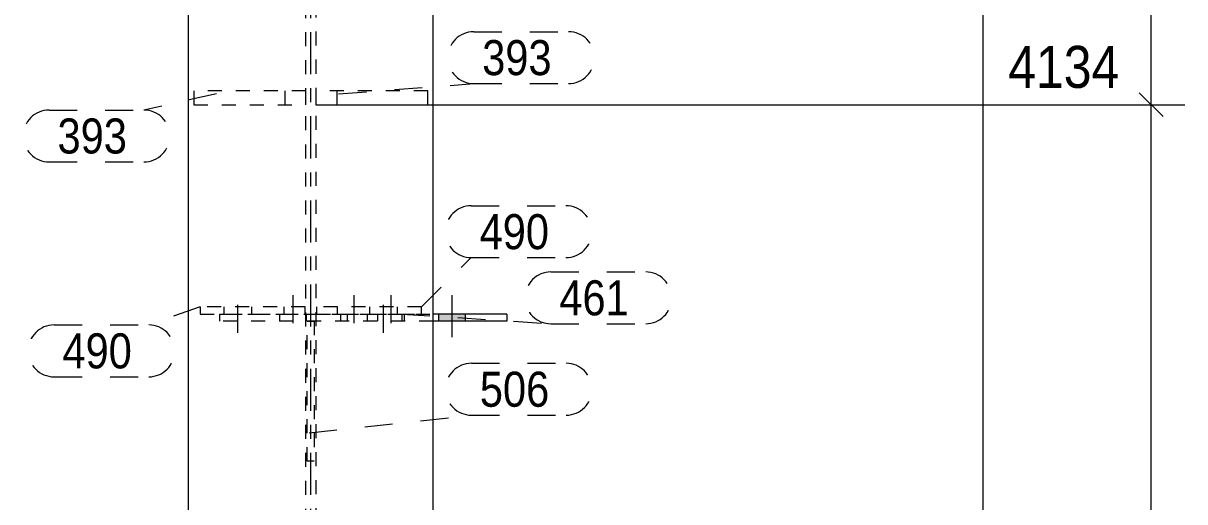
# Model space of a CAD drawing. Header units: millimetres. Extents: x 2 to 825, y 1 to 579.
# Drawn here: x 80.2 to 163.1, y 425.2 to 459.3 of the extents above; entities that cross this region are included whole.
import ezdxf

# ---------------------------------------------------------------- set-up
doc = ezdxf.new("R2010")
doc.units = ezdxf.units.MM
for name, pattern in [('XKITLINE00', [0]), ('XKITLINE01', [4, 1, -1, 1, -1]), ('XKITLINE02', [4, 2, -2]), ('XKITLINE03', [6, 3, -1, 1, -1])]:
    doc.linetypes.add(name, pattern=pattern)
for name, color, linetype, lineweight in [('Bolt', 3, 'Continuous', 0), ('Dimensions', 7, 'Continuous', 0), ('Part', 2, 'Continuous', 0), ('PartMark', 7, 'Continuous', 0)]:
    doc.layers.add(name, color=color, linetype=linetype, lineweight=lineweight)
doc.styles.add('ARIAL', font='ARIAL.TTF')

# ---------------------------------------------------------------- blocks, each defined once
blk = doc.blocks.new('*A40')
at = {"layer": 'Bolt', "color": 3, "linetype": 'XKITLINE02', "lineweight": 0}
for p, q in [((95.496, 437.245), (95.496, 440.245)), ((94.514, 438.595), (94.514, 439.095)), ((96.479, 438.595), (96.479, 439.095))]:
    blk.add_line(p, q, dxfattribs=at)
blk = doc.blocks.new('*A41')
at = {"layer": 'Bolt', "color": 3, "linetype": 'XKITLINE02', "lineweight": 0}
for p, q in [((105.896, 437.245), (105.896, 440.245)), ((104.914, 438.595), (104.914, 439.095)), ((106.879, 438.595), (106.879, 439.095))]:
    blk.add_line(p, q, dxfattribs=at)
blk = doc.blocks.new('*A42')
at = {"layer": 'Bolt'}
blk.add_hatch(color=3, dxfattribs=at).paths.add_polyline_path([(111.722, 438.595), (111.722, 438.095), (109.82, 438.095), (109.82, 438.595)], flags=17)
at = {"layer": 'Bolt', "color": 3, "linetype": 'XKITLINE02', "lineweight": 0}
for p, q in [((99.418, 439.935), (99.418, 436.935)), ((103.767, 439.935), (103.767, 436.935)), ((106.421, 439.935), (106.421, 436.935)), ((98.466, 438.595), (98.466, 438.095)), ((100.369, 438.595), (100.369, 438.095)), ((102.816, 438.595), (102.816, 438.095)), ((104.718, 438.595), (104.718, 438.095)), ((105.47, 438.595), (105.47, 438.095)), ((107.372, 438.595), (107.372, 438.095))]:
    blk.add_line(p, q, dxfattribs=at)
at = {"layer": 'Bolt', "color": 3, "linetype": 'XKITLINE00', "lineweight": 0}
for p, q in [((110.771, 439.935), (110.771, 436.935)), ((109.82, 438.595), (109.82, 438.095)), ((111.722, 438.595), (111.722, 438.095))]:
    blk.add_line(p, q, dxfattribs=at)
blk = doc.blocks.new('*A45')
at = {"layer": 'Part', "color": 7, "linetype": 'XKITLINE03', "lineweight": 0}
blk.add_line((100.696, 269.695), (100.696, 531.005), dxfattribs=at)
at = {"layer": 'Part', "color": 2, "linetype": 'XKITLINE00', "lineweight": 0}
for p, q in [((91.946, 522.851), (91.946, 269.695)), ((109.446, 269.695), (109.446, 522.851))]:
    blk.add_line(p, q, dxfattribs=at)
at = {"layer": 'Part', "color": 7, "linetype": 'XKITLINE01', "lineweight": 0}
for p, q in [((100.346, 269.695), (100.346, 522.735)), ((101.046, 522.735), (101.046, 269.695))]:
    blk.add_line(p, q, dxfattribs=at)
blk = doc.blocks.new('*A51')
at = {"layer": 'Part', "color": 7, "linetype": 'XKITLINE01', "lineweight": 0}
for p, q in [((109.046, 454.521), (101.046, 454.521)), ((101.046, 454.521), (101.046, 453.521)), ((102.546, 454.521), (102.546, 453.521)), ((109.046, 453.521), (109.046, 454.521)), ((101.046, 453.521), (109.046, 453.521))]:
    blk.add_line(p, q, dxfattribs=at)
blk = doc.blocks.new('*A52')
at = {"layer": 'Part', "color": 7, "linetype": 'XKITLINE01', "lineweight": 0}
for p, q in [((100.346, 454.521), (92.346, 454.521)), ((92.346, 454.521), (92.346, 453.521)), ((98.846, 454.521), (98.846, 453.521)), ((100.346, 453.521), (100.346, 454.521)), ((92.346, 453.521), (100.346, 453.521))]:
    blk.add_line(p, q, dxfattribs=at)
blk = doc.blocks.new('*A53')
at = {"layer": 'Part', "color": 7, "linetype": 'XKITLINE01', "lineweight": 0}
for p, q in [((100.296, 439.095), (92.796, 439.095)), ((92.796, 439.095), (92.796, 438.595)), ((98.796, 438.595), (98.796, 439.095)), ((100.296, 438.595), (100.296, 439.095)), ((92.796, 438.595), (100.296, 438.595))]:
    blk.add_line(p, q, dxfattribs=at)
blk = doc.blocks.new('*A54')
at = {"layer": 'Part', "color": 7, "linetype": 'XKITLINE01', "lineweight": 0}
for p, q in [((108.596, 439.095), (101.096, 439.095)), ((101.096, 439.095), (101.096, 438.595)), ((102.596, 438.595), (102.596, 439.095)), ((108.596, 438.595), (108.596, 439.095)), ((101.096, 438.595), (108.596, 438.595))]:
    blk.add_line(p, q, dxfattribs=at)
blk = doc.blocks.new('*A55')
at = {"layer": 'Part', "color": 7, "linetype": 'XKITLINE01', "lineweight": 0}
for p, q in [((100.446, 428.095), (100.446, 438.096)), ((100.446, 438.096), (100.946, 438.096)), ((100.446, 438.095), (100.946, 438.095)), ((100.946, 438.096), (100.946, 428.095)), ((100.946, 428.095), (100.446, 428.095))]:
    blk.add_line(p, q, dxfattribs=at)
blk = doc.blocks.new('*A56')
at = {"layer": 'Part', "color": 7, "linetype": 'XKITLINE01', "lineweight": 0}
for p, q in [((94.196, 438.095), (94.196, 438.595)), ((94.196, 438.595), (109.446, 438.595)), ((109.446, 438.095), (94.196, 438.095)), ((103.318, 438.095), (103.318, 438.595)), ((107.196, 438.595), (107.196, 438.095))]:
    blk.add_line(p, q, dxfattribs=at)
at = {"layer": 'Part', "color": 2, "linetype": 'XKITLINE00', "lineweight": 0}
for p, q in [((114.699, 438.595), (109.446, 438.595)), ((114.699, 438.095), (109.446, 438.095)), ((114.699, 438.595), (114.699, 438.095))]:
    blk.add_line(p, q, dxfattribs=at)
blk = doc.blocks.new('*A179')
at = {"layer": 'PartMark', "color": 7, "linetype": 'XKITLINE02', "lineweight": 0}
for p, q in [((117.844, 441.598), (124.607, 441.598)), ((107.196, 438.595), (117.844, 437.898)), ((117.844, 437.898), (124.607, 437.898))]:
    blk.add_line(p, q, dxfattribs=at)
for centre, start, end in [((117.844, 439.748), 90, 270), ((124.607, 439.748), 270, 90)]:
    blk.add_arc(centre, 1.85, start, end, dxfattribs=at)
at = {"layer": 'PartMark', "color": 3, "style": 'ARIAL', "width": 0.85}
blk.add_text('461', height=2.5, dxfattribs=at).set_placement((118.444, 438.498))
blk = doc.blocks.new('*A180')
at = {"layer": 'PartMark', "color": 7, "linetype": 'XKITLINE02', "lineweight": 0}
for p, q in [((112.168, 435.08), (118.931, 435.08)), ((100.576, 430.124), (112.168, 431.38)), ((112.168, 431.38), (118.931, 431.38))]:
    blk.add_line(p, q, dxfattribs=at)
for centre, start, end in [((112.168, 433.23), 90, 270), ((118.931, 433.23), 270, 90)]:
    blk.add_arc(centre, 1.85, start, end, dxfattribs=at)
at = {"layer": 'PartMark', "color": 3, "style": 'ARIAL', "width": 0.85}
blk.add_text('506', height=2.5, dxfattribs=at).set_placement((112.768, 431.98))
blk = doc.blocks.new('*A181')
at = {"layer": 'PartMark', "color": 7, "linetype": 'XKITLINE02', "lineweight": 0}
for p, q in [((112.152, 446.316), (118.915, 446.316)), ((108.596, 439.095), (112.152, 442.616)), ((112.152, 442.616), (118.915, 442.616))]:
    blk.add_line(p, q, dxfattribs=at)
for centre, start, end in [((112.152, 444.466), 90, 270), ((118.915, 444.466), 270, 90)]:
    blk.add_arc(centre, 1.85, start, end, dxfattribs=at)
at = {"layer": 'PartMark', "color": 3, "style": 'ARIAL', "width": 0.85}
blk.add_text('490', height=2.5, dxfattribs=at).set_placement((112.752, 443.216))
blk = doc.blocks.new('*A182')
at = {"layer": 'PartMark', "color": 7, "linetype": 'XKITLINE02', "lineweight": 0}
for p, q in [((92.796, 439.095), (89.13, 437.816)), ((82.367, 437.816), (89.13, 437.816)), ((82.367, 434.116), (89.13, 434.116))]:
    blk.add_line(p, q, dxfattribs=at)
for centre, start, end in [((82.367, 435.966), 90, 270), ((89.13, 435.966), 270, 90)]:
    blk.add_arc(centre, 1.85, start, end, dxfattribs=at)
at = {"layer": 'PartMark', "color": 3, "style": 'ARIAL', "width": 0.85}
blk.add_text('490', height=2.5, dxfattribs=at).set_placement((82.967, 434.716))
blk = doc.blocks.new('*A183')
at = {"layer": 'PartMark', "color": 7, "linetype": 'XKITLINE02', "lineweight": 0}
for p, q in [((93.976, 454.292), (88.78, 453.142)), ((82.017, 453.142), (88.78, 453.142)), ((82.017, 449.442), (88.78, 449.442))]:
    blk.add_line(p, q, dxfattribs=at)
for centre, start, end in [((82.017, 451.292), 90, 270), ((88.78, 451.292), 270, 90)]:
    blk.add_arc(centre, 1.85, start, end, dxfattribs=at)
at = {"layer": 'PartMark', "color": 3, "style": 'ARIAL', "width": 0.85}
blk.add_text('393', height=2.5, dxfattribs=at).set_placement((82.617, 450.042))
blk = doc.blocks.new('*A184')
at = {"layer": 'PartMark', "color": 7, "linetype": 'XKITLINE02', "lineweight": 0}
for p, q in [((112.336, 458.73), (119.099, 458.73)), ((102.676, 454.292), (112.336, 455.03)), ((112.336, 455.03), (119.099, 455.03))]:
    blk.add_line(p, q, dxfattribs=at)
for centre, start, end in [((112.336, 456.88), 90, 270), ((119.099, 456.88), 270, 90)]:
    blk.add_arc(centre, 1.85, start, end, dxfattribs=at)
at = {"layer": 'PartMark', "color": 3, "style": 'ARIAL', "width": 0.85}
blk.add_text('393', height=2.5, dxfattribs=at).set_placement((112.936, 455.63))
blk = doc.blocks.new('*A200')
at = {"layer": 'Dimensions', "color": 7, "linetype": 'XKITLINE00', "lineweight": 0}
for p, q in [((159.848, 454.37), (161.545, 452.673)), ((101.346, 453.521), (163.096, 453.521)), ((160.696, 91.695), (160.696, 453.521))]:
    blk.add_line(p, q, dxfattribs=at)
at = {"layer": 'Dimensions', "color": 3}
blk.add_point((160.696, 453.521), dxfattribs=at)
at = {"layer": 'Dimensions', "color": 3, "style": 'ARIAL', "width": 0.85}
blk.add_text('4134', height=3, dxfattribs=at).set_placement((150.496, 454.721))
blk = doc.blocks.new('*A201')
at = {"layer": 'Dimensions', "color": 7, "linetype": 'XKITLINE00', "lineweight": 0}
for p, q in [((159.848, 523.7), (161.545, 522.003)), ((110.446, 522.851), (163.096, 522.851)), ((160.696, 453.521), (160.696, 522.851)), ((159.848, 454.37), (161.545, 452.673)), ((101.346, 453.521), (163.096, 453.521))]:
    blk.add_line(p, q, dxfattribs=at)
at = {"layer": 'Dimensions', "color": 3}
for p in [(160.696, 522.851), (160.696, 453.521)]:
    blk.add_point(p, dxfattribs=at)
at = {"layer": 'Dimensions', "color": 3, "style": 'ARIAL', "width": 0.85}
blk.add_text('4828', height=3, dxfattribs=at).set_placement((150.496, 524.051))
blk.add_text('693', height=3, rotation=90.00021, dxfattribs=at).set_placement((159.346, 484.848))
blk = doc.blocks.new('*A202')
at = {"layer": 'Dimensions', "color": 7, "linetype": 'XKITLINE00', "lineweight": 0}
blk.add_line((148.696, 91.695), (148.696, 462.089), dxfattribs=at)

msp = doc.modelspace()

# ---------------------------------------------------------------- block references
at = {"lineweight": 0}
for name in ['*A201', '*A202', '*A184', '*A200', '*A52', '*A51', '*A183', '*A181', '*A179', '*A40', '*A42', '*A41', '*A182', '*A53', '*A54', '*A56', '*A55', '*A180']:
    msp.add_blockref(name, (0, 0), dxfattribs=at)
at = {"layer": 'Part', "lineweight": 0}
msp.add_blockref('*A45', (0, 0), dxfattribs=at)

doc.saveas('drawing.dxf')
